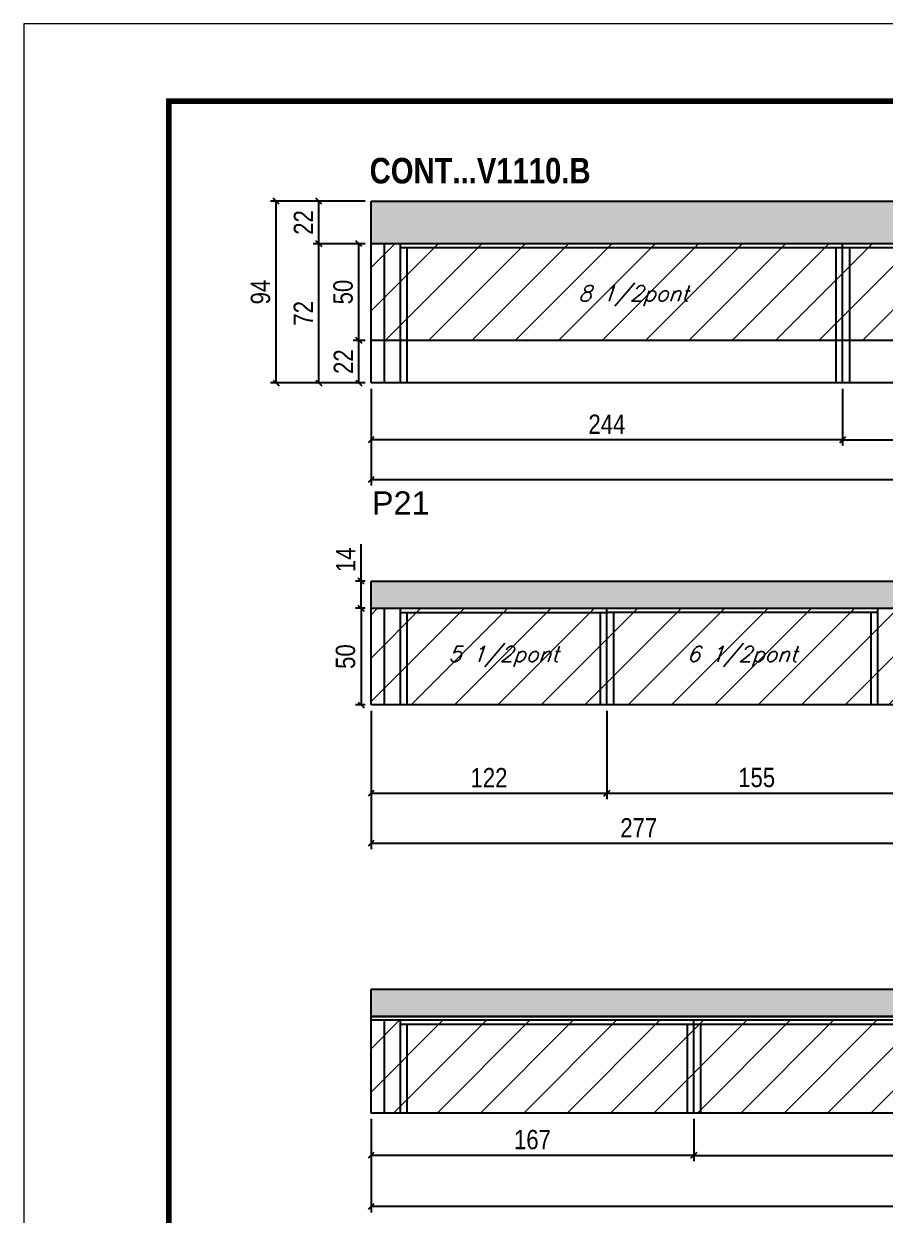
# Model space of a CAD drawing. Extents: x 3309 to 9563, y -2522 to 14608.
# Drawn here: x 8078 to 8524, y 10546 to 11162 of the extents above; entities that cross this region are included whole.
import ezdxf

# ---------------------------------------------------------------- set-up
doc = ezdxf.new("R2010")
doc.units = 0
doc.linetypes.add('DASHED', pattern=[0.75, 0.5, -0.25])
for name, color, linetype in [('5', 5, 'Continuous'), ('COTA', 241, 'Continuous'), ('NOMENCLATURA', 7, 'Continuous'), ('Painéis', 200, 'Continuous'), ('SARR_2.2x7', 40, 'Continuous'), ('SARR_3.5x7', 81, 'Continuous'), ('texto', 7, 'Continuous')]:
    doc.layers.add(name, color=color, linetype=linetype)
for name, color, linetype, lineweight in [('Folhas', 255, 'Continuous', 9), ('Hachura', 251, 'Continuous', 9), ('SARRAFO DE PRESSAO', 251, 'DASHED', 9)]:
    doc.layers.add(name, color=color, linetype=linetype, lineweight=lineweight)
doc.styles.add('COTA TECNICA', font='techl___.ttf', dxfattribs={"height": 10})
doc.styles.add('Romans', font='romans.shx')
doc.styles.get("Standard").update_dxf_attribs({"font": 'arial.ttf'})
doc.styles.add('TECNICA', font='techb___.ttf', dxfattribs={"height": 10})
doc.dimstyles.new('PAINEL', dxfattribs={"dimtxt": 10, "dimasz": 3, "dimexe": 3, "dimexo": 3, "dimgap": 3, "dimtad": 1, "dimdec": 1, "dimzin": 12, "dimdsep": 46, "dimtxsty": 'COTA TECNICA', "dimblk1": 'OBLIQUE', "dimblk2": 'OBLIQUE', "dimsah": 1, "dimcen": 0.9, "dimclrd": 4, "dimclre": 4, "dimclrt": 240, "dimadec": 1, "dimazin": 3, "dimtfac": 1, "dimtdec": 1, "dimtmove": 0, "dimatfit": 3, "dimfxl": 1, "dimtolj": 1, "dimtzin": 12, "dimarcsym": 0})
pattern_1 = [(45, (4768.5, 1148.575), (-11.22532, 11.22532), [])]

# ---------------------------------------------------------------- blocks, each defined once
blk = doc.blocks.new('9999999999')
at = {"layer": 'Folhas'}
blk.add_lwpolyline([(98138.98, 34190.21), (99623.98, 34190.21), (99623.98, 35240.21), (98138.98, 35240.21)], close=True, dxfattribs=at)
at = {"layer": 'Folhas', "color": 30, "const_width": 3}
blk.add_lwpolyline([(98213.98, 34230.21), (99583.98, 34230.21), (99583.98, 35200.21), (98213.98, 35200.21)], close=True, dxfattribs=at)
blk = doc.blocks.new('_Oblique')
at = {"color": 0, "linetype": 'ByBlock', "lineweight": -2}
blk.add_line((-0.5, -0.5), (0.5, 0.5), dxfattribs=at)
blk = doc.blocks.new('*D2867')
at = {"layer": 'COTA', "color": 4, "linetype": 'ByBlock', "lineweight": -2, "transparency": 16777216}
for p, q in [((8257.54, 10973.38), (8257.54, 10943.97)), ((8501.54, 10973.38), (8501.54, 10943.97)), ((8501.54, 10946.97), (8257.54, 10946.97))]:
    blk.add_line(p, q, dxfattribs=at)
at = {"layer": 'Defpoints', "color": 0, "linetype": 'ByBlock', "transparency": 16777216}
for p in [(8257.54, 10976.38), (8501.54, 10976.38), (8257.54, 10946.97)]:
    blk.add_point(p, dxfattribs=at)
at = {"layer": 'COTA', "color": 4, "linetype": 'ByBlock', "lineweight": -2, "transparency": 16777216, "xscale": 3, "yscale": 3, "zscale": 3, "rotation": 180}
blk.add_blockref('_Oblique', (8257.54, 10946.97), dxfattribs=at)
at = {"layer": 'COTA', "color": 4, "linetype": 'ByBlock', "lineweight": -2, "transparency": 16777216, "xscale": 3, "yscale": 3, "zscale": 3}
blk.add_blockref('_Oblique', (8501.54, 10946.97), dxfattribs=at)
at = {"layer": 'COTA', "color": 240, "linetype": 'ByBlock', "transparency": 16777216, "insert": (8379.54, 10955.04), "char_height": 10, "attachment_point": 5, "style": 'COTA TECNICA'}
blk.add_mtext('\\A1;244', dxfattribs=at)
blk = doc.blocks.new('*D2886')
at = {"layer": 'COTA', "color": 4, "linetype": 'ByBlock', "lineweight": -2, "transparency": 16777216}
for p, q in [((8257.54, 10973.38), (8257.54, 10923.3)), ((8918.54, 10973.38), (8918.54, 10923.3)), ((8918.54, 10926.3), (8257.54, 10926.3))]:
    blk.add_line(p, q, dxfattribs=at)
at = {"layer": 'Defpoints', "color": 0, "linetype": 'ByBlock', "transparency": 16777216}
for p in [(8257.54, 10976.38), (8918.54, 10976.38), (8257.54, 10926.3)]:
    blk.add_point(p, dxfattribs=at)
at = {"layer": 'COTA', "color": 4, "linetype": 'ByBlock', "lineweight": -2, "transparency": 16777216, "xscale": 3, "yscale": 3, "zscale": 3, "rotation": 180}
blk.add_blockref('_Oblique', (8257.54, 10926.3), dxfattribs=at)
at = {"layer": 'COTA', "color": 4, "linetype": 'ByBlock', "lineweight": -2, "transparency": 16777216, "xscale": 3, "yscale": 3, "zscale": 3}
blk.add_blockref('_Oblique', (8918.54, 10926.3), dxfattribs=at)
at = {"layer": 'COTA', "color": 240, "linetype": 'ByBlock', "transparency": 16777216, "insert": (8588.04, 10934.41), "char_height": 10, "attachment_point": 5, "style": 'COTA TECNICA'}
blk.add_mtext('\\A1;661', dxfattribs=at)
blk = doc.blocks.new('*D2868')
at = {"layer": 'COTA', "color": 4, "lineweight": -2, "transparency": 16777216}
for p, q in [((8501.54, 10973.38), (8501.54, 10943.97)), ((8745.54, 10973.38), (8745.54, 10943.97)), ((8501.54, 10946.97), (8745.54, 10946.97))]:
    blk.add_line(p, q, dxfattribs=at)
at = {"layer": 'Defpoints', "color": 0, "transparency": 16777216}
for p in [(8501.54, 10976.38, 0), (8745.54, 10976.38, 0), (8745.54, 10946.97)]:
    blk.add_point(p, dxfattribs=at)
at = {"layer": 'COTA', "color": 4, "lineweight": -2, "transparency": 16777216, "xscale": 3, "yscale": 3, "zscale": 3, "rotation": 180}
blk.add_blockref('_Oblique', (8501.54, 10946.97), dxfattribs=at)
at = {"layer": 'COTA', "color": 4, "lineweight": -2, "transparency": 16777216, "xscale": 3, "yscale": 3, "zscale": 3}
blk.add_blockref('_Oblique', (8745.54, 10946.97), dxfattribs=at)
at = {"layer": 'COTA', "color": 240, "transparency": 16777216, "insert": (8623.54, 10955.04), "char_height": 10, "attachment_point": 5, "style": 'COTA TECNICA'}
blk.add_mtext('\\A1;244', dxfattribs=at)
blk = doc.blocks.new('*D2891')
at = {"layer": 'COTA', "color": 4, "lineweight": -2, "transparency": 16777216}
for p, q in [((8257.54, 10806.82), (8257.54, 10735.17)), ((8534.54, 10806.82), (8534.54, 10735.17)), ((8534.54, 10738.17), (8257.54, 10738.17))]:
    blk.add_line(p, q, dxfattribs=at)
at = {"layer": 'Defpoints', "color": 0, "transparency": 16777216}
for p in [(8257.54, 10809.82), (8534.54, 10809.82), (8257.54, 10738.17)]:
    blk.add_point(p, dxfattribs=at)
at = {"layer": 'COTA', "color": 4, "lineweight": -2, "transparency": 16777216, "xscale": 3, "yscale": 3, "zscale": 3, "rotation": 180}
blk.add_blockref('_Oblique', (8257.54, 10738.17), dxfattribs=at)
at = {"layer": 'COTA', "color": 4, "lineweight": -2, "transparency": 16777216, "xscale": 3, "yscale": 3, "zscale": 3}
blk.add_blockref('_Oblique', (8534.54, 10738.17), dxfattribs=at)
at = {"layer": 'COTA', "color": 240, "transparency": 16777216, "insert": (8396.04, 10746.24), "char_height": 10, "attachment_point": 5, "style": 'COTA TECNICA'}
blk.add_mtext('\\A1;277', dxfattribs=at)
blk = doc.blocks.new('*D2892')
at = {"layer": 'COTA', "color": 4, "lineweight": -2, "transparency": 16777216}
for p, q in [((8254.54, 10859.82), (8249.44, 10859.82)), ((8252.44, 10859.82), (8252.44, 10809.82)), ((8254.54, 10809.82), (8249.44, 10809.82))]:
    blk.add_line(p, q, dxfattribs=at)
at = {"layer": 'Defpoints', "color": 0, "transparency": 16777216}
for p in [(8257.54, 10859.82), (8252.44, 10809.82), (8257.54, 10809.82)]:
    blk.add_point(p, dxfattribs=at)
at = {"layer": 'COTA', "color": 4, "lineweight": -2, "transparency": 16777216, "xscale": 3, "yscale": 3, "zscale": 3}
for p, rotation in [((8252.44, 10859.82), 90), ((8252.44, 10809.82), 270)]:
    blk.add_blockref('_Oblique', p, dxfattribs=dict(at, rotation=rotation))
at = {"layer": 'COTA', "color": 240, "transparency": 16777216, "insert": (8244.33, 10834.82), "char_height": 10, "attachment_point": 5, "rotation": 90, "style": 'COTA TECNICA'}
blk.add_mtext('\\A1;50', dxfattribs=at)
blk = doc.blocks.new('*D2893')
at = {"layer": 'COTA', "color": 4, "lineweight": -2, "transparency": 16777216}
for p, q in [((8252.44, 10873.82), (8252.44, 10892.94)), ((8254.54, 10873.82), (8249.44, 10873.82)), ((8252.44, 10859.82), (8252.44, 10873.82)), ((8254.54, 10859.82), (8249.44, 10859.82))]:
    blk.add_line(p, q, dxfattribs=at)
at = {"layer": 'Defpoints', "color": 0, "transparency": 16777216}
for p in [(8252.44, 10873.82), (8257.54, 10873.82), (8257.54, 10859.82)]:
    blk.add_point(p, dxfattribs=at)
at = {"layer": 'COTA', "color": 4, "lineweight": -2, "transparency": 16777216, "xscale": 3, "yscale": 3, "zscale": 3}
for p, rotation in [((8252.44, 10873.82), 90), ((8252.44, 10859.82), 270)]:
    blk.add_blockref('_Oblique', p, dxfattribs=dict(at, rotation=rotation))
at = {"layer": 'COTA', "color": 240, "transparency": 16777216, "insert": (8244.37, 10884.88), "char_height": 10, "attachment_point": 5, "rotation": 90, "style": 'COTA TECNICA'}
blk.add_mtext('\\A1;14', dxfattribs=at)
blk = doc.blocks.new('*D2894')
at = {"layer": 'COTA', "color": 4, "lineweight": -2, "transparency": 16777216}
for p, q in [((8257.54, 10806.82), (8257.54, 10761.12)), ((8379.54, 10806.82), (8379.54, 10761.12)), ((8257.54, 10764.12), (8379.54, 10764.12))]:
    blk.add_line(p, q, dxfattribs=at)
at = {"layer": 'Defpoints', "color": 0, "transparency": 16777216}
for p in [(8257.54, 10809.82), (8379.54, 10809.82), (8379.54, 10764.12)]:
    blk.add_point(p, dxfattribs=at)
at = {"layer": 'COTA', "color": 4, "lineweight": -2, "transparency": 16777216, "xscale": 3, "yscale": 3, "zscale": 3, "rotation": 180}
blk.add_blockref('_Oblique', (8257.54, 10764.12), dxfattribs=at)
at = {"layer": 'COTA', "color": 4, "lineweight": -2, "transparency": 16777216, "xscale": 3, "yscale": 3, "zscale": 3}
blk.add_blockref('_Oblique', (8379.54, 10764.12), dxfattribs=at)
at = {"layer": 'COTA', "color": 240, "transparency": 16777216, "insert": (8318.54, 10772.18), "char_height": 10, "attachment_point": 5, "style": 'COTA TECNICA'}
blk.add_mtext('\\A1;122', dxfattribs=at)
blk = doc.blocks.new('*D2895')
at = {"layer": 'COTA', "color": 4, "lineweight": -2, "transparency": 16777216}
for p, q in [((8379.54, 10806.82), (8379.54, 10761.12)), ((8534.54, 10806.82), (8534.54, 10761.12)), ((8379.54, 10764.12), (8534.54, 10764.12))]:
    blk.add_line(p, q, dxfattribs=at)
at = {"layer": 'Defpoints', "color": 0, "transparency": 16777216}
for p in [(8379.54, 10809.82), (8534.54, 10809.82), (8534.54, 10764.12)]:
    blk.add_point(p, dxfattribs=at)
at = {"layer": 'COTA', "color": 4, "lineweight": -2, "transparency": 16777216, "xscale": 3, "yscale": 3, "zscale": 3, "rotation": 180}
blk.add_blockref('_Oblique', (8379.54, 10764.12), dxfattribs=at)
at = {"layer": 'COTA', "color": 4, "lineweight": -2, "transparency": 16777216, "xscale": 3, "yscale": 3, "zscale": 3}
blk.add_blockref('_Oblique', (8534.54, 10764.12), dxfattribs=at)
at = {"layer": 'COTA', "color": 240, "transparency": 16777216, "insert": (8457.04, 10772.23), "char_height": 10, "attachment_point": 5, "style": 'COTA TECNICA'}
blk.add_mtext('\\A1;155', dxfattribs=at)
blk = doc.blocks.new('*D2869')
at = {"layer": 'COTA', "color": 4, "linetype": 'ByBlock', "lineweight": -2, "transparency": 16777216}
for p, q in [((8257.54, 10595.7), (8257.54, 10573.8)), ((8424.54, 10595.7), (8424.54, 10573.8)), ((8424.54, 10576.8), (8257.54, 10576.8))]:
    blk.add_line(p, q, dxfattribs=at)
at = {"layer": 'Defpoints', "color": 0, "linetype": 'ByBlock', "transparency": 16777216}
for p in [(8257.54, 10598.7), (8424.54, 10598.7), (8257.54, 10576.8)]:
    blk.add_point(p, dxfattribs=at)
at = {"layer": 'COTA', "color": 4, "linetype": 'ByBlock', "lineweight": -2, "transparency": 16777216, "xscale": 3, "yscale": 3, "zscale": 3, "rotation": 180}
blk.add_blockref('_Oblique', (8257.54, 10576.8), dxfattribs=at)
at = {"layer": 'COTA', "color": 4, "linetype": 'ByBlock', "lineweight": -2, "transparency": 16777216, "xscale": 3, "yscale": 3, "zscale": 3}
blk.add_blockref('_Oblique', (8424.54, 10576.8), dxfattribs=at)
at = {"layer": 'COTA', "color": 240, "linetype": 'ByBlock', "transparency": 16777216, "insert": (8341.04, 10584.91), "char_height": 10, "attachment_point": 5, "style": 'COTA TECNICA'}
blk.add_mtext('\\A1;167', dxfattribs=at)
blk = doc.blocks.new('*D2901')
at = {"layer": 'COTA', "color": 4, "linetype": 'ByBlock', "lineweight": -2, "transparency": 16777216}
for p, q in [((8257.54, 10595.7), (8257.54, 10547.28)), ((8912.54, 10595.7), (8912.54, 10547.28)), ((8912.54, 10550.28), (8257.54, 10550.28))]:
    blk.add_line(p, q, dxfattribs=at)
at = {"layer": 'Defpoints', "color": 0, "linetype": 'ByBlock', "transparency": 16777216}
for p in [(8257.54, 10598.7), (8912.54, 10598.7), (8257.54, 10550.28)]:
    blk.add_point(p, dxfattribs=at)
at = {"layer": 'COTA', "color": 4, "linetype": 'ByBlock', "lineweight": -2, "transparency": 16777216, "xscale": 3, "yscale": 3, "zscale": 3, "rotation": 180}
blk.add_blockref('_Oblique', (8257.54, 10550.28), dxfattribs=at)
at = {"layer": 'COTA', "color": 4, "linetype": 'ByBlock', "lineweight": -2, "transparency": 16777216, "xscale": 3, "yscale": 3, "zscale": 3}
blk.add_blockref('_Oblique', (8912.54, 10550.28), dxfattribs=at)
at = {"layer": 'COTA', "color": 240, "linetype": 'ByBlock', "transparency": 16777216, "insert": (8585.04, 10558.39), "char_height": 10, "attachment_point": 5, "style": 'COTA TECNICA'}
blk.add_mtext('\\A1;655', dxfattribs=at)
blk = doc.blocks.new('*D2870')
at = {"layer": 'COTA', "color": 4, "lineweight": -2, "transparency": 16777216}
for p, q in [((8424.54, 10595.7), (8424.54, 10573.8)), ((8668.54, 10595.7), (8668.54, 10573.8)), ((8424.54, 10576.8), (8668.54, 10576.8))]:
    blk.add_line(p, q, dxfattribs=at)
at = {"layer": 'Defpoints', "color": 0, "transparency": 16777216}
for p in [(8424.54, 10598.7, 0), (8668.54, 10598.7, 0), (8668.54, 10576.8)]:
    blk.add_point(p, dxfattribs=at)
at = {"layer": 'COTA', "color": 4, "lineweight": -2, "transparency": 16777216, "xscale": 3, "yscale": 3, "zscale": 3, "rotation": 180}
blk.add_blockref('_Oblique', (8424.54, 10576.8), dxfattribs=at)
at = {"layer": 'COTA', "color": 4, "lineweight": -2, "transparency": 16777216, "xscale": 3, "yscale": 3, "zscale": 3}
blk.add_blockref('_Oblique', (8668.54, 10576.8), dxfattribs=at)
at = {"layer": 'COTA', "color": 240, "transparency": 16777216, "insert": (8546.54, 10584.88), "char_height": 10, "attachment_point": 5, "style": 'COTA TECNICA'}
blk.add_mtext('\\A1;244', dxfattribs=at)
blk = doc.blocks.new('*D2904')
at = {"layer": 'COTA', "color": 4, "lineweight": -2, "transparency": 16777216}
for p, q in [((8254.54, 11048.38), (8227.54, 11048.38)), ((8230.54, 10976.38), (8230.54, 11048.38)), ((8254.54, 10976.38), (8227.54, 10976.38))]:
    blk.add_line(p, q, dxfattribs=at)
at = {"layer": 'Defpoints', "color": 0, "transparency": 16777216}
for p in [(8230.54, 11048.38), (8257.54, 11048.38), (8257.54, 10976.38)]:
    blk.add_point(p, dxfattribs=at)
at = {"layer": 'COTA', "color": 4, "lineweight": -2, "transparency": 16777216, "xscale": 3, "yscale": 3, "zscale": 3}
for p, rotation in [((8230.54, 11048.38), 90), ((8230.54, 10976.38), 270)]:
    blk.add_blockref('_Oblique', p, dxfattribs=dict(at, rotation=rotation))
at = {"layer": 'COTA', "color": 240, "transparency": 16777216, "insert": (8222.47, 11012.38), "char_height": 10, "attachment_point": 5, "rotation": 90, "style": 'COTA TECNICA'}
blk.add_mtext('\\A1;72', dxfattribs=at)
blk = doc.blocks.new('*D2905')
at = {"layer": 'COTA', "color": 4, "lineweight": -2, "transparency": 16777216}
for p, q in [((8254.54, 10998.38), (8248.2, 10998.38)), ((8251.2, 10976.38), (8251.2, 10998.38)), ((8254.54, 10976.38), (8248.2, 10976.38))]:
    blk.add_line(p, q, dxfattribs=at)
at = {"layer": 'Defpoints', "color": 0, "transparency": 16777216}
for p in [(8251.2, 10998.38), (8257.54, 10998.38), (8257.54, 10976.38)]:
    blk.add_point(p, dxfattribs=at)
at = {"layer": 'COTA', "color": 4, "lineweight": -2, "transparency": 16777216, "xscale": 3, "yscale": 3, "zscale": 3}
for p, rotation in [((8251.2, 10998.38), 90), ((8251.2, 10976.38), 270)]:
    blk.add_blockref('_Oblique', p, dxfattribs=dict(at, rotation=rotation))
at = {"layer": 'COTA', "color": 240, "transparency": 16777216, "insert": (8243.2, 10987.38), "char_height": 10, "attachment_point": 5, "rotation": 90, "style": 'COTA TECNICA'}
blk.add_mtext('\\A1;22', dxfattribs=at)
blk = doc.blocks.new('*D2906')
at = {"layer": 'COTA', "color": 4, "lineweight": -2, "transparency": 16777216}
for p, q in [((8254.54, 11048.38), (8248.2, 11048.38)), ((8251.2, 10998.38), (8251.2, 11048.38)), ((8254.54, 10998.38), (8248.2, 10998.38))]:
    blk.add_line(p, q, dxfattribs=at)
at = {"layer": 'Defpoints', "color": 0, "transparency": 16777216}
for p in [(8251.2, 11048.38), (8257.54, 11048.38), (8257.54, 10998.38)]:
    blk.add_point(p, dxfattribs=at)
at = {"layer": 'COTA', "color": 4, "lineweight": -2, "transparency": 16777216, "xscale": 3, "yscale": 3, "zscale": 3}
for p, rotation in [((8251.2, 11048.38), 90), ((8251.2, 10998.38), 270)]:
    blk.add_blockref('_Oblique', p, dxfattribs=dict(at, rotation=rotation))
at = {"layer": 'COTA', "color": 240, "transparency": 16777216, "insert": (8243.09, 11023.38), "char_height": 10, "attachment_point": 5, "rotation": 90, "style": 'COTA TECNICA'}
blk.add_mtext('\\A1;50', dxfattribs=at)
blk = doc.blocks.new('*D2907')
at = {"layer": 'COTA', "color": 4, "lineweight": -2, "transparency": 16777216}
for p, q in [((8254.54, 11070.38), (8227.54, 11070.38)), ((8230.54, 11048.38), (8230.54, 11070.38)), ((8254.54, 11048.38), (8227.54, 11048.38))]:
    blk.add_line(p, q, dxfattribs=at)
at = {"layer": 'Defpoints', "color": 0, "transparency": 16777216}
for p in [(8230.54, 11070.38), (8257.54, 11070.38), (8257.54, 11048.38)]:
    blk.add_point(p, dxfattribs=at)
at = {"layer": 'COTA', "color": 4, "lineweight": -2, "transparency": 16777216, "xscale": 3, "yscale": 3, "zscale": 3}
for p, rotation in [((8230.54, 11070.38), 90), ((8230.54, 11048.38), 270)]:
    blk.add_blockref('_Oblique', p, dxfattribs=dict(at, rotation=rotation))
at = {"layer": 'COTA', "color": 240, "transparency": 16777216, "insert": (8222.54, 11059.38), "char_height": 10, "attachment_point": 5, "rotation": 90, "style": 'COTA TECNICA'}
blk.add_mtext('\\A1;22', dxfattribs=at)
blk = doc.blocks.new('*D2908')
at = {"layer": 'COTA', "color": 4, "lineweight": -2, "transparency": 16777216}
for p, q in [((8254.54, 11070.38), (8205.46, 11070.38)), ((8208.46, 10976.38), (8208.46, 11070.38)), ((8254.54, 10976.38), (8205.46, 10976.38))]:
    blk.add_line(p, q, dxfattribs=at)
at = {"layer": 'Defpoints', "color": 0, "transparency": 16777216}
for p in [(8208.46, 11070.38), (8257.54, 11070.38), (8257.54, 10976.38)]:
    blk.add_point(p, dxfattribs=at)
at = {"layer": 'COTA', "color": 4, "lineweight": -2, "transparency": 16777216, "xscale": 3, "yscale": 3, "zscale": 3}
for p, rotation in [((8208.46, 11070.38), 90), ((8208.46, 10976.38), 270)]:
    blk.add_blockref('_Oblique', p, dxfattribs=dict(at, rotation=rotation))
at = {"layer": 'COTA', "color": 240, "transparency": 16777216, "insert": (8200.35, 11023.38), "char_height": 10, "attachment_point": 5, "rotation": 90, "style": 'COTA TECNICA'}
blk.add_mtext('\\A1;94', dxfattribs=at)

msp = doc.modelspace()

# ---------------------------------------------------------------- hatches: boundary and pattern name
at = {"layer": 'COTA'}
h = msp.add_hatch(dxfattribs=at)
h.set_pattern_fill('AR-CONC', color=256, scale=0.03)
h.set_pattern_definition([(50, (4768.5, 1148.575), (5.46554, -0.4781726), [0.5715, -6.2865]), (355, (4768.5, 1148.575), (-1.0573026, 5.7317054), [0.4572, -5.0292175]), (100.451445, (4768.9555, 1148.535), (4.4082374, 5.2535326), [0.4857003, -5.3427073]), (46.1842, (4768.5, 1150.099), (8.1323712, -1.26127), [0.85725, -9.42975]), (96.63556, (4769.178, 1149.994), (7.122124, 7.422784), [0.728551, -8.014068]), (351.18415, (4768.5, 1150.099), (7.122124, 7.422784), [0.685799, -7.543792]), (21, (4769.262, 1149.718), (4.5484317, -3.067956), [0.5715, -6.2865]), (326, (4769.262, 1149.718), (1.8540609, 5.525639), [0.4572, -5.0292]), (71.451445, (4769.641, 1149.4624), (6.4024926, 2.457683), [0.4857003, -5.342698]), (37.5, (4768.5, 1148.5751), (0.0926581, 2.53665117), [0, -4.96824, 0, -5.1054, 0, -5.04825]), (7.5, (4768.5, 1148.575), (2.0045899, 3.00541724), [0, -2.91084, 0, -4.85394, 0, -1.92405]), (327.5, (4766.8007, 1148.5751), (4.06771786, -0.17186232), [0, -1.905, 0, -5.9436, 0, -7.8867]), (317.5, (4766.0387, 1148.575), (4.4438754, 0.7627947), [0, -2.4765, 0, -3.94716, 0, -5.6007])])
h.paths.add_polyline_path([(8948.54, 11056.38), (9267.5, 11056.38), (9267.5, 11070.38), (8257.54, 11070.38), (8257.54, 11048.38), (8918.54, 11048.38), (8918.54, 10976.38), (8948.54, 10976.38), (8948.54, 11006.38)])
h = msp.add_hatch(dxfattribs=at)
h.set_pattern_fill('AR-CONC', color=256, scale=0.03)
h.set_pattern_definition([(50, (1665.943, 228.822), (5.46554, -0.4781726), [0.5715, -6.2865]), (355, (1665.943, 228.822), (-1.0573026, 5.7317054), [0.4572, -5.0292175]), (100.451445, (1666.3984, 228.7823), (4.4082374, 5.2535326), [0.4857003, -5.3427073]), (46.1842, (1665.943, 230.346), (8.1323712, -1.26127), [0.85725, -9.42975]), (96.63556, (1666.621, 230.241), (7.122124, 7.4227837), [0.7285507, -8.014068]), (351.18415, (1665.943, 230.346), (7.122124, 7.422784), [0.685799, -7.543792]), (21, (1666.705, 229.965), (4.5484317, -3.067956), [0.5715, -6.2865]), (326, (1666.705, 229.965), (1.8540609, 5.525639), [0.4572, -5.0292]), (71.451445, (1667.084, 229.7095), (6.4024926, 2.457683), [0.4857003, -5.3426981]), (37.5, (1665.943, 228.8222), (0.0926581, 2.53665117), [0, -4.96824, 0, -5.1054, 0, -5.04825]), (7.5, (1665.943, 228.8222), (2.0045899, 3.00541724), [0, -2.91084, 0, -4.85394, 0, -1.92405]), (327.5, (1664.2437, 228.8222), (4.06771786, -0.17186232), [0, -1.905, 0, -5.9436, 0, -7.8867]), (317.5, (1663.4817, 228.8222), (4.4438754, 0.7627947), [0, -2.4765, 0, -3.94716, 0, -5.6007])])
h.paths.add_polyline_path([(9074.54, 10859.82), (9074.54, 10873.82), (8257.54, 10873.82), (8257.54, 10859.82), (8534.54, 10859.82)])
h = msp.add_hatch(dxfattribs=at)
h.set_pattern_fill('AR-CONC', color=256, scale=0.03)
h.set_pattern_definition([(50, (1330.8, -2615.3086), (5.4655401, -0.4781726), [0.5715, -6.2865]), (355, (1330.8, -2615.3086), (-1.0573026, 5.7317054), [0.4572, -5.0292175]), (100.451445, (1331.2554, -2615.3485), (4.4082374, 5.2535326), [0.4857003, -5.3427073]), (46.1842, (1330.8, -2613.7846), (8.1323712, -1.2612698), [0.85725, -9.42975]), (96.63556, (1331.478, -2613.89), (7.122124, 7.4227837), [0.7285507, -8.0140682]), (351.18415, (1330.8, -2613.785), (7.122124, 7.4227837), [0.685799, -7.543792]), (21, (1331.562, -2614.1656), (4.5484317, -3.067956), [0.5715, -6.2865]), (326, (1331.562, -2614.1656), (1.8540609, 5.525639), [0.4572, -5.0292]), (71.451445, (1331.941, -2614.4213), (6.4024926, 2.457683), [0.4857003, -5.3426981]), (37.5, (1330.8, -2615.3086), (0.0926581, 2.53665117), [0, -4.96824, 0, -5.1054, 0, -5.04825]), (7.5, (1330.8, -2615.3086), (2.00458988, 3.00541724), [0, -2.91084, 0, -4.85394, 0, -1.92405]), (327.5, (1329.1007, -2615.3086), (4.06771786, -0.17186232), [0, -1.905, 0, -5.9436, 0, -7.8867]), (317.5, (1328.3387, -2615.3086), (4.44387544, 0.7627947), [0, -2.4765, 0, -3.94716, 0, -5.6007])])
h.paths.add_polyline_path([(8912.54, 10648.7), (8912.54, 10662.7), (8257.54, 10662.7), (8257.54, 10648.7)])
at = {"layer": 'Hachura'}
h = msp.add_hatch(dxfattribs=at)
h.set_pattern_fill('ANSI31', color=256, scale=5)
h.set_pattern_definition(pattern_1)
h.paths.add_polyline_path([(9023.5, 11006.38), (9023.5, 11054.38), (8948.54, 11054.38), (8948.54, 11006.38)])
h.paths.add_polyline_path([(9023.5, 11054.38), (9023.5, 11006.38), (9267.5, 11006.38), (9267.5, 11054.38)])
h.paths.add_polyline_path([(8830.54, 10857.82), (8830.54, 10809.82), (9074.54, 10809.82), (9074.54, 10857.82)])
h.paths.add_polyline_path([(8778.54, 10857.82), (8778.54, 10809.82), (8830.54, 10809.82), (8830.54, 10857.82)])
h.paths.add_polyline_path([(8534.54, 10857.82), (8534.54, 10809.82), (8778.54, 10809.82), (8778.54, 10857.82)])
h.paths.add_polyline_path([(8379.54, 10859.82), (8379.54, 10809.82), (8534.54, 10809.82), (8534.54, 10859.82)])
h.paths.add_polyline_path([(8257.54, 10859.82), (8257.54, 10809.82), (8379.54, 10809.82), (8379.54, 10859.82)])
h.paths.add_polyline_path([(8424.54, 10598.7), (8424.54, 10646.7), (8257.54, 10646.7), (8257.54, 10598.7)])
h.paths.add_polyline_path([(8424.54, 10646.7), (8424.54, 10598.7), (8668.54, 10598.7), (8668.54, 10646.7)])
h.paths.add_polyline_path([(8912.54, 10598.7), (8912.54, 10646.7), (8668.54, 10646.7), (8668.54, 10598.7)])
h = msp.add_hatch(dxfattribs=at)
h.set_pattern_fill('ANSI31', color=256, scale=5)
h.set_pattern_definition(pattern_1)
h.paths.add_polyline_path([(8501.54, 11048.38), (8257.54, 11048.38), (8257.54, 10998.38), (8501.54, 10998.38)])
h.paths.add_polyline_path([(8745.54, 11048.38), (8501.54, 11048.38), (8501.54, 10998.38), (8745.54, 10998.38)])
h.paths.add_polyline_path([(8918.54, 11048.38), (8745.54, 11048.38), (8745.54, 10998.38), (8918.54, 10998.38)])

# ---------------------------------------------------------------- linework, layer by layer
at = {"layer": 'COTA'}
for p, q in [((8257.54, 11048.38), (8257.54, 11070.38)), ((8257.54, 11070.38), (9267.5, 11070.38)), ((8276.04, 10976.38), (8272.54, 10976.38)), ((8257.54, 10859.82), (8257.54, 10873.82)), ((8257.54, 10873.82), (9074.54, 10873.82)), ((8257.54, 10648.7), (8257.54, 10662.7)), ((8257.54, 10662.7), (8912.54, 10662.7))]:
    msp.add_line(p, q, dxfattribs=at)
at = {"layer": 'Painéis', "linetype": 'ByBlock'}
for p, q in [((8918.54, 11048.38), (8257.54, 11048.38)), ((8257.54, 10976.38), (8257.54, 11048.38)), ((8501.54, 10976.38), (8501.54, 11048.38)), ((8918.54, 10998.38), (8257.54, 10998.38)), ((8918.54, 10976.38), (8257.54, 10976.38)), ((8257.54, 10859.82), (8534.54, 10859.82)), ((8257.54, 10809.82), (8257.54, 10859.82)), ((8379.54, 10809.82), (8379.54, 10859.82)), ((8534.54, 10809.82), (8257.54, 10809.82)), ((8912.54, 10648.7), (8257.54, 10648.7)), ((8257.54, 10598.7), (8257.54, 10648.7)), ((8424.54, 10598.7), (8424.54, 10646.7)), ((8912.54, 10598.7), (8257.54, 10598.7))]:
    msp.add_line(p, q, dxfattribs=at)
msp.add_lwpolyline([(8912.54, 10646.7), (8257.54, 10646.7), (8257.54, 10648.7), (8912.54, 10648.7)], close=True, dxfattribs=at)
at = {"layer": 'SARR_2.2x7', "linetype": 'Continuous'}
for p, q in [((8264.54, 10976.38), (8264.54, 11048.38)), ((8501.54, 11046.18), (8272.54, 11046.18)), ((8745.54, 11046.18), (8501.54, 11046.18)), ((8264.54, 10809.82), (8264.54, 10859.82)), ((8272.54, 10857.62), (8379.54, 10857.62)), ((8519.54, 10857.62), (8379.54, 10857.62)), ((8264.54, 10598.7), (8264.54, 10646.7)), ((8424.54, 10644.5), (8272.54, 10644.5)), ((8668.54, 10644.5), (8424.54, 10644.5))]:
    msp.add_line(p, q, dxfattribs=at)
at = {"layer": 'SARR_3.5x7'}
for p, q in [((8272.54, 11048.38), (8272.54, 10976.38)), ((8276.04, 11046.18), (8276.04, 10976.38)), ((8498.04, 11046.18), (8498.04, 10976.38)), ((8505.04, 11046.18), (8505.04, 10976.38)), ((8272.54, 10859.82), (8272.54, 10809.82)), ((8519.54, 10859.82), (8519.54, 10809.82)), ((8276.04, 10857.62), (8276.04, 10809.82)), ((8376.04, 10857.62), (8376.04, 10809.82)), ((8383.04, 10857.62), (8383.04, 10809.82)), ((8516.04, 10857.62), (8516.04, 10809.82)), ((8272.54, 10646.7), (8272.54, 10598.7)), ((8276.04, 10644.5), (8276.04, 10598.7)), ((8421.04, 10644.5), (8421.04, 10598.7)), ((8428.04, 10644.5), (8428.04, 10598.7))]:
    msp.add_line(p, q, dxfattribs=at)

# ---------------------------------------------------------------- block references
at = {"layer": 'SARRAFO DE PRESSAO', "color": 6, "linetype": 'ByBlock'}
msp.add_blockref('9999999999', (-90061.11, -24078.07), dxfattribs=at)

# ---------------------------------------------------------------- texts
at = {"layer": '5', "linetype": 'Continuous'}
msp.add_text('P21', height=12, rotation=0.00004, dxfattribs=at).set_placement((8257.99, 10908.29))
at = {"layer": 'NOMENCLATURA', "style": 'TECNICA'}
msp.add_text('CONT...V1110.B', height=13.2, dxfattribs=at).set_placement((8256.82, 11079.57))
at = {"layer": 'texto', "color": 2, "char_height": 8, "attachment_point": 5, "style": 'Romans'}
for s, insert in [('{\\Q19;\\C256;8 1/2pont}', (8393.29, 11021.38)), ('{\\Q19;\\C256;5 1/2pont}', (8326.04, 10834.82)), ('{\\Q19;\\C256;6 1/2pont}', (8449.54, 10834.82))]:
    msp.add_mtext(s, dxfattribs=dict(at, insert=insert))

# ---------------------------------------------------------------- dimensions: what is measured, and where the dimension line sits
at = {"layer": 'COTA'}
for base, p1, p2, picture, middle in [((8208.46, 11070.38), (8257.54, 10976.38), (8257.54, 11070.38), '*D2908', (8200.35, 11023.38)), ((8230.54, 11070.38), (8257.54, 11048.38), (8257.54, 11070.38), '*D2907', (8222.54, 11059.38)), ((8230.54, 11048.38), (8257.54, 10976.38), (8257.54, 11048.38), '*D2904', (8222.47, 11012.38)), ((8251.2, 10998.38), (8257.54, 10976.38), (8257.54, 10998.38), '*D2905', (8243.2, 10987.38)), ((8252.44, 10873.82), (8257.54, 10859.82), (8257.54, 10873.82), '*D2893', (8244.37, 10884.88)), ((8252.44, 10809.82), (8257.54, 10859.82), (8257.54, 10809.82), '*D2892', (8244.33, 10834.82))]:
    dim = msp.add_linear_dim(base=base, p1=p1, p2=p2, angle=90, dimstyle='PAINEL', dxfattribs=at)
    dim.commit()
    dim.dimension.update_dxf_attribs({"geometry": picture, "text_midpoint": middle})
dim = msp.add_linear_dim(base=(8251.2, 11048.38), p1=(8257.54, 10998.38), p2=(8257.54, 11048.38), angle=90, dimstyle='PAINEL', override={"dimtmove": 1}, dxfattribs=at)
dim.commit()
dim.dimension.update_dxf_attribs({"geometry": '*D2906', "text_midpoint": (8243.09, 11023.38)})
at = {"layer": 'COTA', "linetype": 'ByBlock'}
for base, p1, p2, picture, middle in [((8257.54, 10946.97), (8501.54, 10976.38), (8257.54, 10976.38), '*D2867', (8379.54, 10955.04)), ((8257.54, 10576.8), (8424.54, 10598.7), (8257.54, 10598.7), '*D2869', (8341.04, 10584.91))]:
    dim = msp.add_linear_dim(base=base, p1=p1, p2=p2, angle=180, dimstyle='PAINEL', override={"dimtmove": 1}, dxfattribs=at)
    dim.commit()
    dim.dimension.update_dxf_attribs({"geometry": picture, "text_midpoint": middle})
for base, p1, p2, picture, middle in [((8257.54, 10926.3), (8918.54, 10976.38), (8257.54, 10976.38), '*D2886', (8588.04, 10934.41)), ((8257.54, 10550.28), (8912.54, 10598.7), (8257.54, 10598.7), '*D2901', (8585.04, 10558.39))]:
    dim = msp.add_linear_dim(base=base, p1=p1, p2=p2, angle=180, dimstyle='PAINEL', dxfattribs=at)
    dim.commit()
    dim.dimension.update_dxf_attribs({"geometry": picture, "text_midpoint": middle})
at = {"layer": 'COTA'}
for base, p1, p2, picture, middle in [((8745.54, 10946.97, 0), (8501.54, 10976.38), (8745.54, 10976.38), '*D2868', (8623.54, 10955.04, 0)), ((8257.54, 10738.17), (8534.54, 10809.82), (8257.54, 10809.82), '*D2891', (8396.04, 10746.24)), ((8379.54, 10764.12), (8257.54, 10809.82), (8379.54, 10809.82), '*D2894', (8318.54, 10772.18)), ((8668.54, 10576.8, 0), (8424.54, 10598.7), (8668.54, 10598.7), '*D2870', (8546.54, 10584.88, 0))]:
    dim = msp.add_linear_dim(base=base, p1=p1, p2=p2, dimstyle='PAINEL', dxfattribs=at)
    dim.commit()
    dim.dimension.update_dxf_attribs({"geometry": picture, "text_midpoint": middle})
dim = msp.add_linear_dim(base=(8534.54, 10764.12), p1=(8379.54, 10809.82), p2=(8534.54, 10809.82), dimstyle='PAINEL', override={"dimtmove": 1}, dxfattribs=at)
dim.commit()
dim.dimension.update_dxf_attribs({"geometry": '*D2895', "text_midpoint": (8457.04, 10772.23)})

doc.saveas('drawing.dxf')
